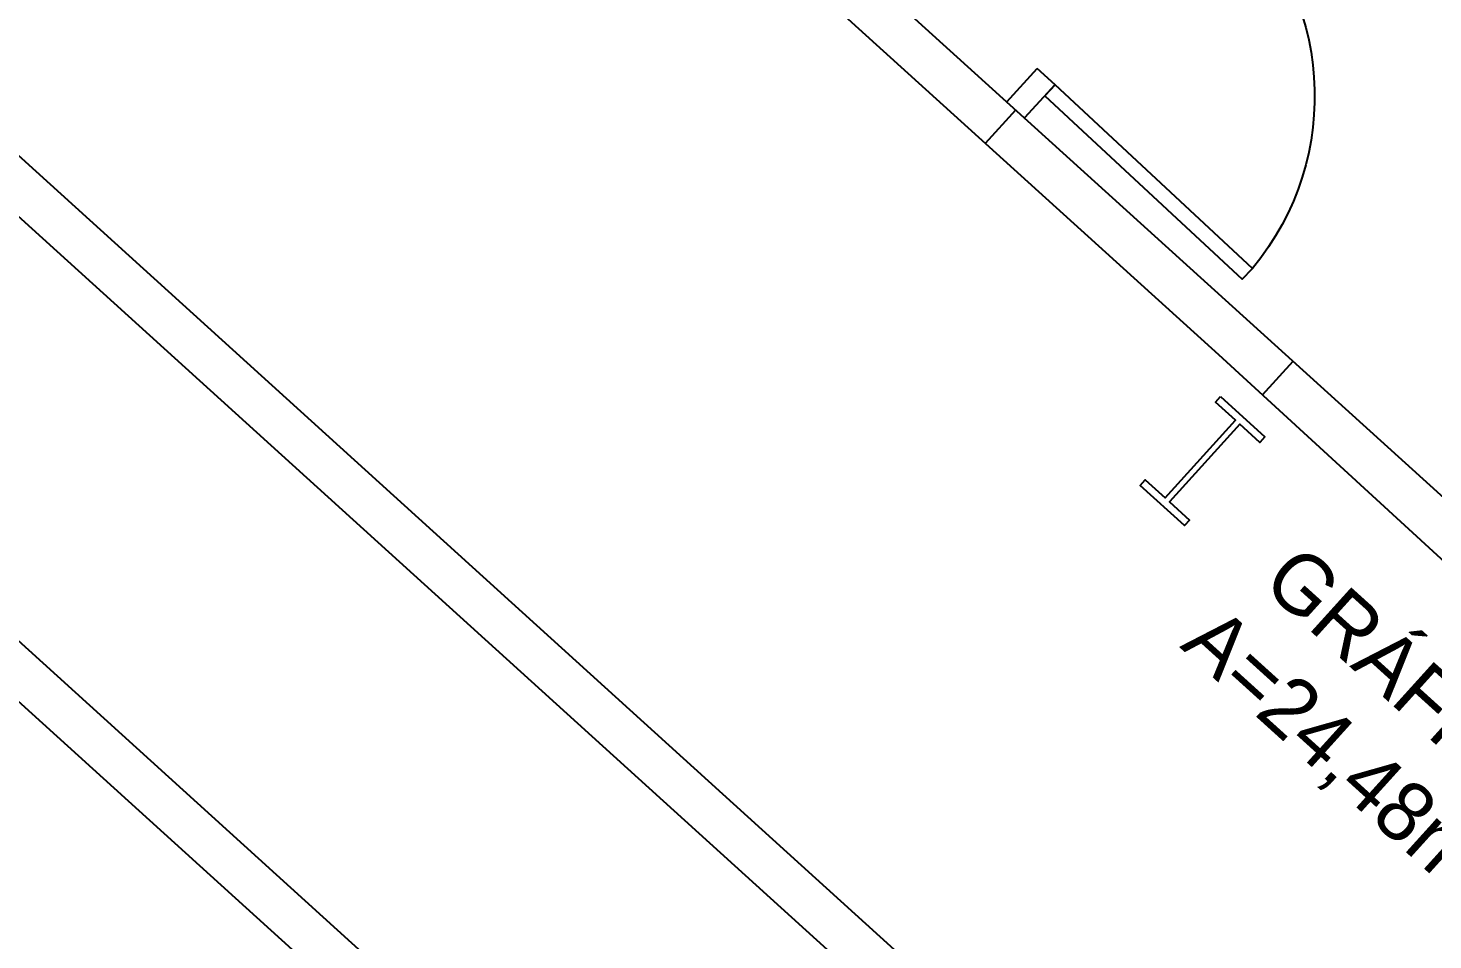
# Model space of a CAD drawing. Extents: x -15 to 8521, y -5327 to 1905.
# Drawn here: x 6568.6 to 7037.8, y -2571 to -2266.5 of the extents above; entities that cross this region are included whole.
import ezdxf

# ---------------------------------------------------------------- set-up
doc = ezdxf.new("R2010")
doc.units = 0
for name, color, linetype in [('AR-DIV', 2, 'Continuous'), ('AR-ESQ', 2, 'Continuous'), ('AR-EST', 4, 'Continuous'), ('AR-PAR-ALV', 5, 'Continuous'), ('AR-POR', 1, 'Continuous'), ('AR-TXT', 2, 'Continuous')]:
    doc.layers.add(name, color=color, linetype=linetype)
doc.styles.add('1-125', font='stylu.ttf', dxfattribs={"height": 0.2})

# ---------------------------------------------------------------- blocks, each defined once
blk = doc.blocks.new('porta')
at = {"color": 2}
blk.add_lwpolyline([(0, 0), (0, 0.9), (0.05, 0.9), (0.05, 0)], close=True, dxfattribs=at)
at = {"color": 1}
blk.add_arc((0.0001, 0.0014), 0.9, 359.3457, 86.819, dxfattribs=at)

msp = doc.modelspace()

# ---------------------------------------------------------------- linework, layer by layer
at = {"layer": 'AR-DIV'}
for points in [[(6895.462, -2291.135), (6905.572, -2280.03)], [(6911.553, -2285.476), (6905.572, -2280.03)], [(6911.493, -2285.421), (6901.39, -2296.507)]]:
    msp.add_lwpolyline(points, dxfattribs=at)
at = {"layer": 'AR-ESQ'}
for p, q in [((6435.283, -1874.15), (7537.369, -2872.79)), ((6440.031, -1898.695), (6966.162, -2375.441)), ((6888.361, -2304.928), (6898.441, -2293.804)), ((6966.162, -2375.441), (7527.825, -2891.131)), ((6980.894, -2388.968), (6991.054, -2377.755))]:
    msp.add_line(p, q, dxfattribs=at)
at = {"layer": 'AR-EST'}
msp.add_lwpolyline([(6966.857, -2389.566), (6981.678, -2402.995), (6979.999, -2404.848), (6973.33, -2398.805), (6949.828, -2424.741), (6956.498, -2430.784), (6954.819, -2432.637), (6939.998, -2419.207), (6941.677, -2417.355), (6948.346, -2423.398), (6971.848, -2397.462), (6965.179, -2391.419), (6966.857, -2389.566)], dxfattribs=at)
at = {"layer": 'AR-PAR-ALV'}
for p, q in [((6277.486, -2048.292), (7371.39, -3039.517)), ((6267.414, -2059.408), (7361.318, -3050.633)), ((6196.91, -2137.216), (7290.814, -3128.441)), ((6186.838, -2148.331), (7291.857, -3149.628))]:
    msp.add_line(p, q, dxfattribs=at)

# ---------------------------------------------------------------- block references
at = {"layer": 'AR-POR', "xscale": -100.0004131062641, "yscale": 100.0004131062641, "zscale": 100.0004131062641, "rotation": 227.1157465815039}
msp.add_blockref('porta', (6908.151, -2289.14), dxfattribs=at)

# ---------------------------------------------------------------- texts
at = {"layer": 'AR-TXT', "insert": (7018.381, -2498.868), "char_height": 20, "attachment_point": 5, "rotation": 317.86462, "style": '1-125'}
msp.add_mtext('GRÁFICA\\PA=24,48m²', dxfattribs=at)

doc.saveas('drawing.dxf')
